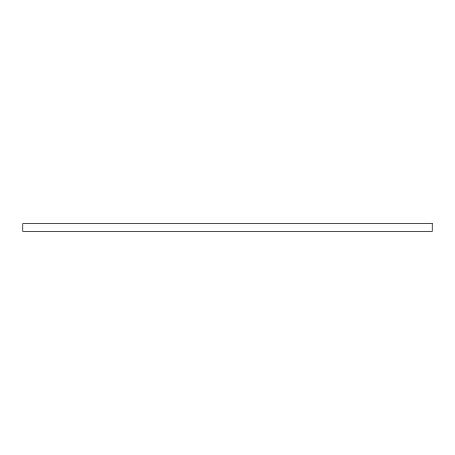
<?xml version="1.0" encoding="UTF-8"?>
<svg xmlns="http://www.w3.org/2000/svg" width="455" height="455" viewBox="0 0 455 455"><rect width="100%" height="100%" fill="white"/><g stroke="black" fill="none" stroke-linecap="round" stroke-linejoin="round"><path stroke-width="0.68" d="M432.25 223.576L22.75 223.576L22.75 231.424L432.25 231.424L432.25 223.576"/></g></svg>
